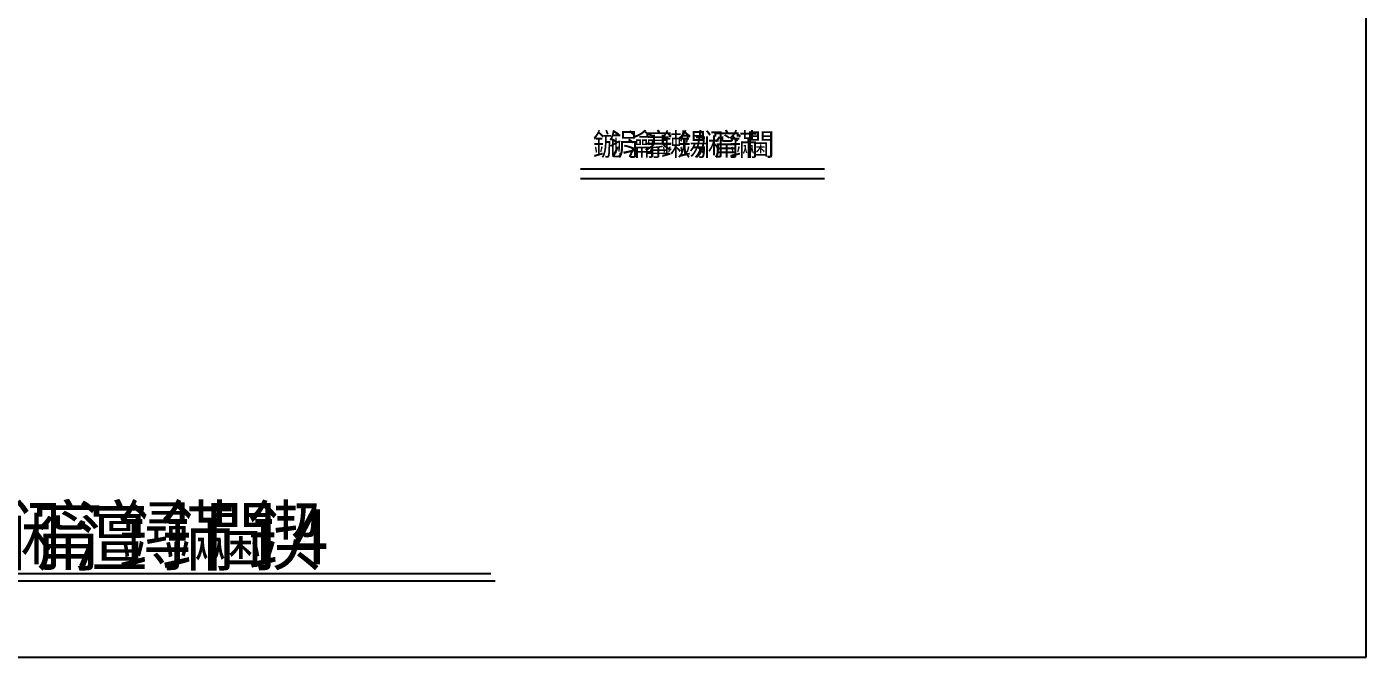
# Model space of a CAD drawing. Header units: metres. Extents: x 0 to 420, y 0 to 297.
# Drawn here: x 207.2 to 420, y 0 to 100.1 of the extents above; entities that cross this region are included whole.
import ezdxf

# ---------------------------------------------------------------- set-up
doc = ezdxf.new("R2010")
doc.units = ezdxf.units.M

msp = doc.modelspace()

# ---------------------------------------------------------------- linework, layer by layer
for p, q in [((420, 0), (420, 297)), ((295.17, 77.59), (333.91, 77.59)), ((295.17, 76.06), (333.91, 76.06)), ((158.97, 13.31), (280.94, 13.31)), ((158.97, 12.12), (281.59, 12.12)), ((0, 0), (420, 0))]:
    msp.add_line(p, q)

# ---------------------------------------------------------------- texts
for s, height, p in [('鍦', 3.55, (297.13, 79.69)), ('涓', 3.55, (299.83, 79.69)), ('瀹', 3.55, (302.54, 79.69)), ('搴', 3.55, (305.24, 79.69)), ('鏉', 3.55, (307.94, 79.69)), ('鍚', 3.55, (310.65, 79.69)), ('娴', 3.55, (313.35, 79.69)), ('甯', 3.55, (316.06, 79.69)), ('鏋', 3.55, (318.76, 79.69)), ('閫', 3.55, (321.47, 79.69)), ('鍚', 9.02, (194.18, 14.74)), ('娴', 9.02, (201.04, 14.74)), ('甯', 9.02, (207.91, 14.74)), ('澶', 9.02, (214.77, 14.74)), ('鐞', 9.02, (221.64, 14.74)), ('鏋', 9.02, (228.5, 14.74)), ('閫', 9.02, (235.36, 14.74)), ('鍥', 9.02, (242.23, 14.74)), ('4', 9.02, (249.09, 14.74))]:
    msp.add_text(s, height=height).set_placement(p)

doc.saveas('drawing.dxf')
